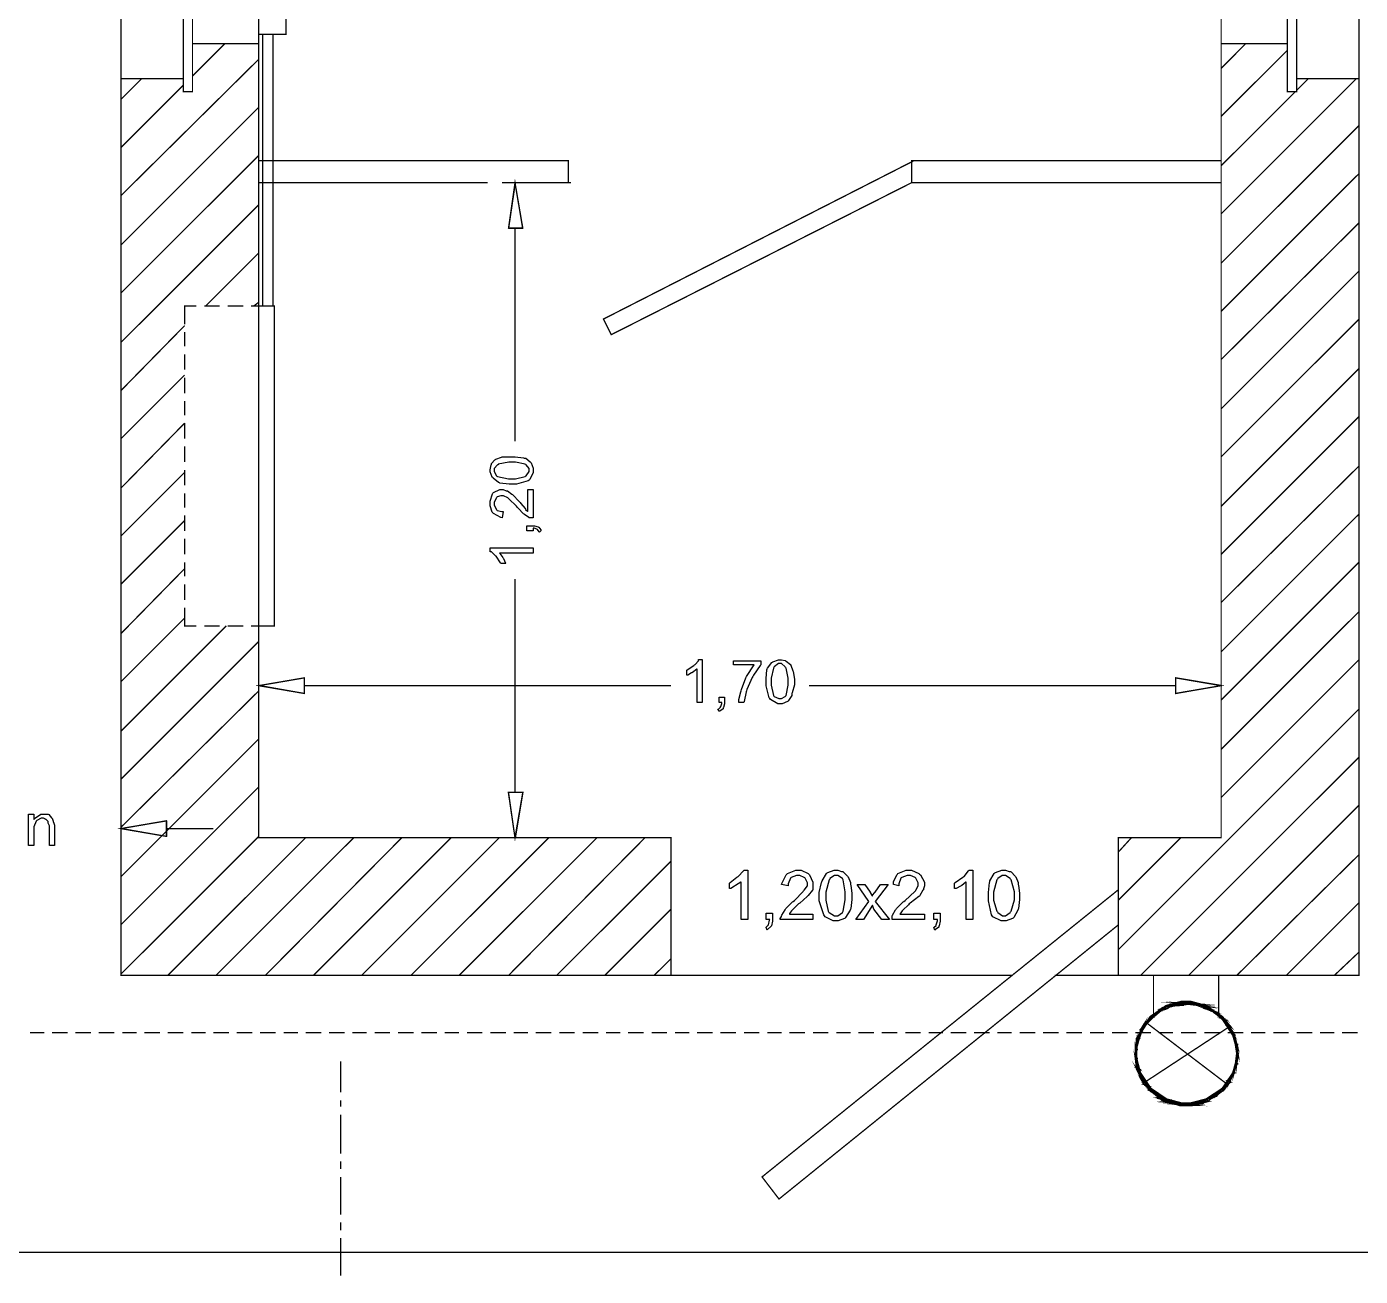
# Model space of a CAD drawing. Header units: metres. Extents: x -593 to 248, y 430 to 1024.
# Drawn here: x -469.95 to -426.46, y 758.11 to 798.86 of the extents above; entities that cross this region are included whole.
import ezdxf

# ---------------------------------------------------------------- set-up
doc = ezdxf.new("R2010")
doc.units = ezdxf.units.M
doc.header["$MEASUREMENT"] = 0
for name, color, linetype in [('C00-00-00-BLACK', 7, 'Continuous'), ('C00-7E-FF', 150, 'Continuous'), ('CFF-7E-00', 30, 'Continuous')]:
    doc.layers.add(name, color=color, linetype=linetype)

msp = doc.modelspace()

# ---------------------------------------------------------------- linework, layer by layer
at = {"layer": 'C00-00-00-BLACK', "const_width": 0.0423}
for points in [[(-478.073, 758.89), (-478.073, 842.777), (-415.303, 842.777), (-415.303, 758.89), (-478.073, 758.89)], [(-464.542, 796.743), (-464.841, 796.743), (-464.841, 828.918), (-464.542, 828.918), (-464.542, 796.743)], [(-428.834, 796.743), (-428.535, 796.743), (-428.535, 828.918), (-428.834, 828.918), (-428.834, 796.743)], [(-462.381, 798.609), (-461.489, 798.609), (-461.489, 799.921), (-462.381, 799.921), (-462.381, 798.609)], [(-430.445, 765.375), (-430.445, 765.541), (-430.579, 766.035), (-430.944, 766.574), (-431.483, 766.938), (-431.978, 767.072), (-432.142, 767.072), (-432.306, 767.072), (-432.795, 766.938), (-433.32, 766.574), (-433.668, 766.035), (-433.795, 765.541), (-433.795, 765.375), (-433.795, 765.218), (-433.668, 764.743), (-433.32, 764.216), (-432.795, 763.855), (-432.306, 763.722), (-432.142, 763.722), (-431.978, 763.722), (-431.483, 763.855), (-430.944, 764.216), (-430.579, 764.743), (-430.445, 765.218), (-430.445, 765.375)], [(-430.488, 765.375), (-430.488, 765.539), (-430.616, 766.029), (-430.965, 766.553), (-431.49, 766.902), (-431.979, 767.029), (-432.142, 767.029), (-432.299, 767.029), (-432.77, 766.902), (-433.282, 766.553), (-433.627, 766.029), (-433.752, 765.539), (-433.752, 765.375), (-433.752, 765.22), (-433.627, 764.75), (-433.282, 764.237), (-432.77, 763.891), (-432.299, 763.764), (-432.142, 763.764), (-431.979, 763.764), (-431.49, 763.891), (-430.965, 764.237), (-430.616, 764.75), (-430.488, 765.22), (-430.488, 765.375)], [(-433.033, 766.775), (-433.16, 766.606), (-433.245, 766.606), (-433.033, 766.775)], [(-432.949, 766.775), (-433.033, 766.775), (-433.16, 766.606), (-432.949, 766.775)], [(-432.99, 766.817), (-432.949, 766.775), (-433.033, 766.775), (-432.99, 766.817)], [(-432.82, 766.902), (-432.82, 766.817), (-432.99, 766.817), (-432.82, 766.902)], [(-432.82, 766.817), (-432.99, 766.817), (-432.949, 766.775), (-432.82, 766.817)], [(-431.931, 767.029), (-432.354, 767.029), (-431.719, 766.986), (-431.931, 767.029)], [(-432.693, 766.943), (-432.65, 766.902), (-432.82, 766.902), (-432.693, 766.943)], [(-432.058, 766.986), (-431.592, 766.943), (-431.761, 766.943), (-432.058, 766.986)], [(-432.65, 766.902), (-432.82, 766.902), (-432.82, 766.817), (-432.65, 766.902)], [(-432.438, 766.943), (-432.693, 766.943), (-432.65, 766.902), (-432.438, 766.943)], [(-432.607, 766.943), (-432.438, 766.943), (-432.693, 766.943), (-432.607, 766.943)], [(-432.523, 766.986), (-432.354, 766.943), (-432.607, 766.943), (-432.523, 766.986)], [(-432.058, 766.986), (-432.523, 766.986), (-432.354, 766.943), (-432.058, 766.986)], [(-432.354, 766.943), (-432.607, 766.943), (-432.438, 766.943), (-432.354, 766.943)], [(-432.354, 767.029), (-431.719, 766.986), (-432.481, 766.986), (-432.354, 767.029)], [(-431.719, 766.986), (-432.481, 766.986), (-432.523, 766.986), (-431.719, 766.986)], [(-431.719, 766.986), (-432.058, 766.986), (-431.592, 766.943), (-431.719, 766.986)], [(-432.481, 766.986), (-431.719, 766.986), (-431.676, 766.986), (-432.481, 766.986)], [(-432.058, 767.029), (-431.931, 767.029), (-432.354, 767.029), (-432.058, 767.029)], [(-431.592, 766.943), (-431.761, 766.943), (-431.419, 766.902), (-431.592, 766.943)], [(-431.761, 766.943), (-431.419, 766.902), (-431.592, 766.902), (-431.761, 766.943)], [(-431.462, 766.817), (-431.166, 766.733), (-431.25, 766.733), (-431.462, 766.817)], [(-431.592, 766.902), (-431.335, 766.817), (-431.462, 766.817), (-431.592, 766.902)], [(-431.419, 766.902), (-431.592, 766.902), (-431.335, 766.817), (-431.419, 766.902)], [(-431.335, 766.817), (-431.462, 766.817), (-431.166, 766.733), (-431.335, 766.817)], [(-431.207, 766.69), (-430.911, 766.52), (-430.996, 766.52), (-431.207, 766.69)], [(-431.25, 766.733), (-431.123, 766.69), (-431.207, 766.69), (-431.25, 766.733)], [(-433.499, 766.351), (-433.584, 766.14), (-433.626, 766.14), (-433.499, 766.351)], [(-433.415, 766.351), (-433.499, 766.351), (-433.584, 766.14), (-433.415, 766.351)], [(-433.456, 766.394), (-433.415, 766.351), (-433.499, 766.351), (-433.456, 766.394)], [(-433.288, 766.563), (-433.372, 766.394), (-433.456, 766.394), (-433.288, 766.563)], [(-433.372, 766.394), (-433.456, 766.394), (-433.415, 766.351), (-433.372, 766.394)], [(-433.203, 766.563), (-433.288, 766.563), (-433.372, 766.394), (-433.203, 766.563)], [(-433.245, 766.606), (-433.203, 766.563), (-433.288, 766.563), (-433.245, 766.606)], [(-433.16, 766.606), (-433.245, 766.606), (-433.203, 766.563), (-433.16, 766.606)], [(-431.166, 766.733), (-431.25, 766.733), (-431.123, 766.69), (-431.166, 766.733)], [(-431.123, 766.69), (-431.207, 766.69), (-430.911, 766.52), (-431.123, 766.69)], [(-430.911, 766.52), (-430.996, 766.52), (-430.869, 766.478), (-430.911, 766.52)], [(-430.954, 766.478), (-430.7, 766.267), (-430.784, 766.267), (-430.954, 766.478)], [(-430.996, 766.52), (-430.869, 766.478), (-430.954, 766.478), (-430.996, 766.52)], [(-430.784, 766.224), (-430.573, 765.971), (-430.615, 765.971), (-430.784, 766.224)], [(-430.869, 766.478), (-430.954, 766.478), (-430.7, 766.267), (-430.869, 766.478)], [(-433.752, 765.798), (-433.752, 765.502), (-433.795, 765.502), (-433.752, 765.798)], [(-433.626, 766.097), (-433.668, 765.844), (-433.752, 765.844), (-433.626, 766.097)], [(-433.584, 766.097), (-433.626, 766.097), (-433.668, 765.844), (-433.584, 766.097)], [(-433.584, 766.14), (-433.626, 766.14), (-433.584, 766.097), (-433.584, 766.14)], [(-433.626, 766.14), (-433.584, 766.097), (-433.626, 766.097), (-433.626, 766.14)], [(-430.7, 766.267), (-430.784, 766.267), (-430.7, 766.224), (-430.7, 766.267)], [(-430.7, 766.224), (-430.784, 766.224), (-430.573, 765.971), (-430.7, 766.224)], [(-430.784, 766.267), (-430.7, 766.224), (-430.784, 766.224), (-430.784, 766.267)], [(-430.615, 765.971), (-430.488, 765.672), (-430.53, 765.672), (-430.615, 765.971)], [(-430.573, 765.971), (-430.615, 765.971), (-430.488, 765.672), (-430.573, 765.971)], [(-430.573, 765.971), (-430.615, 765.971), (-430.573, 765.971)], [(-430.615, 765.971), (-430.573, 765.971), (-430.53, 765.971), (-430.615, 765.971)], [(-430.53, 765.672), (-430.445, 765.375), (-430.488, 765.375), (-430.53, 765.672)], [(-433.795, 765.206), (-433.711, 764.91), (-433.752, 764.91), (-433.795, 765.206)], [(-433.752, 765.502), (-433.795, 765.502), (-433.752, 765.206), (-433.752, 765.502)], [(-433.795, 765.502), (-433.752, 765.206), (-433.795, 765.206), (-433.795, 765.502)], [(-433.752, 765.502), (-433.795, 765.502), (-433.752, 765.502)], [(-433.795, 765.502), (-433.752, 765.502), (-433.711, 765.502), (-433.795, 765.502)], [(-433.668, 765.844), (-433.752, 765.844), (-433.711, 765.801), (-433.668, 765.844)], [(-433.752, 765.844), (-433.711, 765.801), (-433.752, 765.801), (-433.752, 765.844)], [(-433.711, 765.798), (-433.752, 765.798), (-433.752, 765.502), (-433.711, 765.798)], [(-430.488, 765.672), (-430.53, 765.672), (-430.445, 765.375), (-430.488, 765.672)], [(-430.488, 765.375), (-430.488, 765.036), (-430.53, 765.036), (-430.488, 765.375)], [(-430.488, 765.672), (-430.53, 765.672), (-430.488, 765.672)], [(-430.53, 765.672), (-430.488, 765.672), (-430.445, 765.672), (-430.53, 765.672)], [(-433.752, 764.867), (-433.584, 764.613), (-433.626, 764.613), (-433.752, 764.867)], [(-433.752, 765.206), (-433.795, 765.206), (-433.711, 764.91), (-433.752, 765.206)], [(-433.752, 765.206), (-433.795, 765.206), (-433.752, 765.206)], [(-433.795, 765.206), (-433.752, 765.206), (-433.711, 765.206), (-433.795, 765.206)], [(-430.53, 765.036), (-430.573, 764.74), (-430.615, 764.74), (-430.53, 765.036)], [(-430.488, 765.036), (-430.53, 765.036), (-430.573, 764.74), (-430.488, 765.036)], [(-430.488, 765.036), (-430.53, 765.036), (-430.488, 765.036)], [(-430.53, 765.036), (-430.488, 765.036), (-430.445, 765.036), (-430.53, 765.036)], [(-430.445, 765.375), (-430.488, 765.375), (-430.488, 765.036), (-430.445, 765.375)], [(-433.711, 764.91), (-433.752, 764.91), (-433.668, 764.867), (-433.711, 764.91)], [(-433.668, 764.867), (-433.752, 764.867), (-433.584, 764.613), (-433.668, 764.867)], [(-433.752, 764.91), (-433.668, 764.867), (-433.752, 764.867), (-433.752, 764.91)], [(-433.626, 764.571), (-433.415, 764.36), (-433.499, 764.36), (-433.626, 764.571)], [(-433.584, 764.571), (-433.626, 764.571), (-433.415, 764.36), (-433.584, 764.571)], [(-433.584, 764.613), (-433.626, 764.613), (-433.584, 764.571), (-433.584, 764.613)], [(-433.626, 764.613), (-433.584, 764.571), (-433.626, 764.571), (-433.626, 764.613)], [(-430.615, 764.74), (-430.7, 764.487), (-430.784, 764.487), (-430.615, 764.74)], [(-430.573, 764.74), (-430.615, 764.74), (-430.7, 764.487), (-430.573, 764.74)], [(-430.573, 764.74), (-430.615, 764.74), (-430.573, 764.74)], [(-430.615, 764.74), (-430.573, 764.74), (-430.53, 764.74), (-430.615, 764.74)], [(-433.415, 764.36), (-433.499, 764.36), (-433.372, 764.317), (-433.415, 764.36)], [(-433.456, 764.317), (-433.203, 764.148), (-433.288, 764.148), (-433.456, 764.317)], [(-433.499, 764.36), (-433.372, 764.317), (-433.456, 764.317), (-433.499, 764.36)], [(-433.372, 764.317), (-433.456, 764.317), (-433.203, 764.148), (-433.372, 764.317)], [(-433.245, 764.105), (-432.949, 763.935), (-433.033, 763.935), (-433.245, 764.105)], [(-433.203, 764.148), (-433.288, 764.148), (-433.16, 764.105), (-433.203, 764.148)], [(-433.288, 764.148), (-433.16, 764.105), (-433.245, 764.105), (-433.288, 764.148)], [(-430.996, 764.19), (-431.123, 764.021), (-431.207, 764.021), (-430.996, 764.19)], [(-430.911, 764.19), (-430.996, 764.19), (-431.123, 764.021), (-430.911, 764.19)], [(-430.954, 764.231), (-430.911, 764.19), (-430.996, 764.19), (-430.954, 764.231)], [(-430.869, 764.231), (-430.954, 764.231), (-430.911, 764.19), (-430.869, 764.231)], [(-430.784, 764.444), (-430.869, 764.231), (-430.954, 764.231), (-430.784, 764.444)], [(-430.7, 764.444), (-430.784, 764.444), (-430.869, 764.231), (-430.7, 764.444)], [(-430.7, 764.487), (-430.784, 764.487), (-430.7, 764.444), (-430.7, 764.487)], [(-430.784, 764.487), (-430.7, 764.444), (-430.784, 764.444), (-430.784, 764.487)], [(-433.16, 764.105), (-433.245, 764.105), (-432.949, 763.935), (-433.16, 764.105)], [(-432.949, 763.935), (-433.033, 763.935), (-432.82, 763.894), (-432.949, 763.935)], [(-432.65, 763.809), (-432.82, 763.809), (-432.438, 763.764), (-432.65, 763.809)], [(-432.99, 763.894), (-432.65, 763.809), (-432.82, 763.809), (-432.99, 763.894)], [(-432.82, 763.894), (-432.99, 763.894), (-432.65, 763.809), (-432.82, 763.894)], [(-432.354, 763.764), (-432.607, 763.764), (-432.058, 763.722), (-432.354, 763.764)], [(-433.033, 763.935), (-432.82, 763.894), (-432.99, 763.894), (-433.033, 763.935)], [(-432.481, 763.722), (-431.719, 763.722), (-431.931, 763.679), (-432.481, 763.722)], [(-432.82, 763.809), (-432.438, 763.764), (-432.693, 763.764), (-432.82, 763.809)], [(-432.438, 763.764), (-432.693, 763.764), (-432.354, 763.764), (-432.438, 763.764)], [(-432.693, 763.764), (-432.354, 763.764), (-432.607, 763.764), (-432.693, 763.764)], [(-432.607, 763.764), (-432.058, 763.722), (-432.523, 763.722), (-432.607, 763.764)], [(-432.481, 763.722), (-432.354, 763.679), (-431.931, 763.679), (-432.481, 763.722)], [(-431.719, 763.722), (-432.523, 763.722), (-431.719, 763.722)], [(-432.523, 763.722), (-431.719, 763.722), (-432.481, 763.722), (-432.523, 763.722)], [(-431.676, 763.764), (-431.972, 763.764), (-431.719, 763.722), (-431.676, 763.764)], [(-431.972, 763.764), (-431.719, 763.722), (-432.058, 763.722), (-431.972, 763.764)], [(-431.761, 763.764), (-431.676, 763.764), (-431.972, 763.764), (-431.761, 763.764)], [(-431.592, 763.809), (-431.592, 763.764), (-431.761, 763.764), (-431.592, 763.809)], [(-431.592, 763.764), (-431.761, 763.764), (-431.676, 763.764), (-431.592, 763.764)], [(-431.462, 763.894), (-431.419, 763.809), (-431.592, 763.809), (-431.462, 763.894)], [(-431.419, 763.809), (-431.592, 763.809), (-431.592, 763.764), (-431.419, 763.809)], [(-431.25, 763.978), (-431.335, 763.894), (-431.462, 763.894), (-431.25, 763.978)], [(-431.335, 763.894), (-431.462, 763.894), (-431.419, 763.809), (-431.335, 763.894)], [(-431.166, 763.978), (-431.25, 763.978), (-431.335, 763.894), (-431.166, 763.978)], [(-431.207, 764.021), (-431.166, 763.978), (-431.25, 763.978), (-431.207, 764.021)], [(-431.123, 764.021), (-431.207, 764.021), (-431.166, 763.978), (-431.123, 764.021)], [(-432.354, 763.679), (-431.931, 763.679), (-432.058, 763.679), (-432.354, 763.679)]]:
    msp.add_lwpolyline(points, close=True, dxfattribs=at)
for points in [[(-437.824, 767.92), (-461.915, 767.92), (-466.876, 767.92), (-466.876, 836.292)], [(-466.876, 836.292), (-426.501, 836.292), (-426.501, 767.92), (-436.426, 767.92)], [(-448.937, 767.92), (-448.937, 772.413), (-462.381, 772.413), (-462.381, 831.798), (-430.996, 831.798), (-430.996, 772.413), (-434.346, 772.413), (-434.346, 767.92)], [(-462.254, 789.749), (-462.254, 798.609)], [(-461.915, 789.749), (-461.915, 798.609)], [(-464.542, 797.252), (-463.483, 798.313)], [(-464.542, 798.313), (-462.381, 798.313)], [(-430.996, 797.505), (-430.192, 798.313)], [(-428.834, 798.313), (-430.996, 798.313)], [(-430.996, 795.937), (-428.834, 798.098)], [(-466.876, 793.352), (-462.381, 797.802)], [(-466.876, 796.49), (-466.198, 797.168)], [(-464.841, 797.168), (-466.876, 797.168)], [(-466.876, 794.92), (-464.841, 796.956)], [(-430.996, 792.76), (-426.585, 797.168)], [(-428.535, 796.786), (-428.155, 797.168)], [(-428.535, 797.168), (-426.501, 797.168)], [(-430.996, 794.328), (-428.578, 796.743)], [(-466.876, 791.741), (-462.381, 796.234)], [(-430.996, 791.149), (-426.501, 795.641)], [(-466.876, 790.174), (-462.381, 794.667)], [(-462.381, 794.497), (-454.025, 794.497)], [(-454.025, 794.497), (-452.287, 794.497), (-452.287, 793.775)], [(-441.091, 793.775), (-450.887, 788.817), (-451.142, 789.326), (-441.005, 794.497)], [(-430.996, 793.775), (-441.091, 793.775), (-441.091, 794.497), (-430.996, 794.497)], [(-462.381, 793.775), (-454.917, 793.775)], [(-454.364, 793.775), (-452.203, 793.775)], [(-430.996, 789.579), (-426.501, 794.072)], [(-466.876, 788.564), (-462.381, 793.056)], [(-430.996, 788.009), (-426.501, 792.463)], [(-464.118, 789.749), (-462.381, 791.486)], [(-430.996, 786.401), (-426.501, 790.894)], [(-462.55, 789.749), (-462.381, 789.875)], [(-464.415, 789.749), (-464.799, 789.749), (-464.799, 789.156)], [(-463.653, 789.749), (-464.161, 789.749)], [(-462.888, 789.749), (-463.399, 789.749)], [(-462.295, 789.749), (-462.634, 789.749)], [(-462.295, 779.321), (-461.872, 779.321), (-461.872, 789.749), (-462.295, 789.749)], [(-466.876, 786.994), (-464.799, 789.113)], [(-430.996, 784.833), (-426.501, 789.326)], [(-464.799, 788.901), (-464.799, 788.437)], [(-464.799, 788.182), (-464.799, 787.672)], [(-430.996, 783.221), (-426.501, 787.713)], [(-466.876, 785.426), (-464.799, 787.502)], [(-464.799, 787.417), (-464.799, 786.91)], [(-464.799, 786.655), (-464.799, 786.189)], [(-466.876, 783.813), (-464.799, 785.933)], [(-464.799, 785.933), (-464.799, 785.426)], [(-430.996, 781.653), (-426.501, 786.148)], [(-464.799, 785.171), (-464.799, 784.664)], [(-466.876, 782.248), (-464.799, 784.325)], [(-464.799, 784.409), (-464.799, 783.899)], [(-430.996, 780.086), (-426.501, 784.536)], [(-464.799, 783.644), (-464.799, 783.18)], [(-464.799, 782.924), (-464.799, 782.418)], [(-430.996, 778.475), (-426.501, 782.967)], [(-466.876, 780.678), (-464.799, 782.755)], [(-464.799, 782.162), (-464.799, 781.653)], [(-466.876, 779.068), (-464.799, 781.187)], [(-464.799, 781.398), (-464.799, 780.932)], [(-430.996, 776.905), (-426.501, 781.398)], [(-464.799, 780.678), (-464.799, 780.17)], [(-464.799, 779.914), (-464.799, 779.321), (-464.415, 779.321)], [(-466.876, 777.498), (-464.799, 779.575)], [(-430.996, 775.294), (-426.501, 779.787)], [(-466.876, 775.887), (-463.442, 779.321)], [(-464.161, 779.321), (-463.653, 779.321)], [(-463.399, 779.321), (-462.888, 779.321)], [(-462.634, 779.321), (-462.295, 779.321)], [(-466.876, 774.32), (-462.381, 778.814)], [(-430.996, 773.725), (-426.501, 778.22)], [(-466.876, 772.752), (-462.381, 777.202)], [(-434.346, 768.766), (-426.501, 776.609)], [(-466.876, 771.141), (-462.381, 775.633)], [(-433.626, 767.92), (-426.501, 775.041)], [(-466.876, 769.572), (-462.381, 774.067)], [(-432.058, 767.92), (-426.501, 773.471)], [(-466.876, 767.963), (-462.381, 772.455)], [(-465.349, 767.92), (-460.854, 772.413)], [(-463.781, 767.92), (-459.284, 772.413)], [(-462.169, 767.92), (-457.716, 772.413)], [(-460.601, 767.92), (-456.105, 772.413)], [(-459.031, 767.92), (-454.536, 772.413)], [(-457.42, 767.92), (-452.922, 772.413)], [(-455.848, 767.92), (-451.353, 772.413)], [(-454.237, 767.92), (-449.785, 772.413)], [(-434.346, 771.947), (-433.922, 772.413)], [(-434.346, 770.379), (-432.311, 772.413)], [(-452.669, 767.92), (-448.937, 771.648)], [(-430.488, 767.92), (-426.501, 771.86)], [(-434.346, 770.717), (-445.969, 761.349), (-445.416, 760.628), (-434.346, 769.572)], [(-428.877, 767.92), (-426.501, 770.294)], [(-451.099, 767.92), (-448.937, 770.083)], [(-427.307, 767.92), (-426.501, 768.682)], [(-449.488, 767.92), (-448.937, 768.47)], [(-433.203, 766.647), (-433.203, 767.92)], [(-431.08, 766.647), (-431.08, 767.92)], [(-433.456, 766.394), (-430.784, 764.36)], [(-469.844, 766.055), (-469.379, 766.055)], [(-469.125, 766.055), (-468.614, 766.055)], [(-468.36, 766.055), (-467.852, 766.055)], [(-467.598, 766.055), (-467.088, 766.055)], [(-466.833, 766.055), (-466.367, 766.055)], [(-466.114, 766.055), (-465.603, 766.055)], [(-465.349, 766.055), (-464.841, 766.055)], [(-464.584, 766.055), (-464.118, 766.055)], [(-463.865, 766.055), (-463.356, 766.055)], [(-463.1, 766.055), (-462.592, 766.055)], [(-462.338, 766.055), (-461.83, 766.055)], [(-461.573, 766.055), (-461.107, 766.055)], [(-460.854, 766.055), (-460.345, 766.055)], [(-460.089, 766.055), (-459.581, 766.055)], [(-459.327, 766.055), (-458.861, 766.055)], [(-458.605, 766.055), (-458.097, 766.055)], [(-457.843, 766.055), (-457.332, 766.055)], [(-457.078, 766.055), (-456.571, 766.055)], [(-456.316, 766.055), (-455.848, 766.055)], [(-455.594, 766.055), (-455.086, 766.055)], [(-454.832, 766.055), (-454.322, 766.055)], [(-454.067, 766.055), (-453.602, 766.055)], [(-453.348, 766.055), (-452.837, 766.055)], [(-452.583, 766.055), (-452.075, 766.055)], [(-451.821, 766.055), (-451.312, 766.055)], [(-451.056, 766.055), (-450.591, 766.055)], [(-450.337, 766.055), (-449.826, 766.055)], [(-449.572, 766.055), (-449.064, 766.055)], [(-448.81, 766.055), (-448.342, 766.055)], [(-448.088, 766.055), (-447.58, 766.055)], [(-447.326, 766.055), (-446.815, 766.055)], [(-446.561, 766.055), (-446.054, 766.055)], [(-445.797, 766.055), (-445.331, 766.055)], [(-445.077, 766.055), (-444.569, 766.055)], [(-444.312, 766.055), (-443.805, 766.055)], [(-443.55, 766.055), (-443.084, 766.055)], [(-442.828, 766.055), (-442.32, 766.055)], [(-442.066, 766.055), (-441.556, 766.055)], [(-441.301, 766.055), (-440.794, 766.055)], [(-440.539, 766.055), (-440.071, 766.055)], [(-439.817, 766.055), (-439.309, 766.055)], [(-439.055, 766.055), (-438.545, 766.055)], [(-438.291, 766.055), (-437.824, 766.055)], [(-437.571, 766.055), (-437.06, 766.055)], [(-436.806, 766.055), (-436.298, 766.055)], [(-436.044, 766.055), (-435.534, 766.055)], [(-435.279, 766.055), (-434.814, 766.055)], [(-434.56, 766.055), (-434.049, 766.055)], [(-433.795, 766.055), (-433.288, 766.055)], [(-433.542, 764.401), (-430.7, 766.267)], [(-433.033, 766.055), (-432.565, 766.055)], [(-432.311, 766.055), (-431.803, 766.055)], [(-431.549, 766.055), (-431.039, 766.055)], [(-430.784, 766.055), (-430.277, 766.055)], [(-430.019, 766.055), (-429.554, 766.055)], [(-429.3, 766.055), (-428.792, 766.055)], [(-428.535, 766.055), (-428.028, 766.055)], [(-427.773, 766.055), (-427.307, 766.055)], [(-427.051, 766.055), (-426.543, 766.055)], [(-459.709, 764.105), (-459.709, 765.122)], [(-459.709, 763.636), (-459.709, 763.851)], [(-459.709, 762.112), (-459.709, 763.383)], [(-459.709, 761.602), (-459.709, 761.858)], [(-459.709, 760.121), (-459.709, 761.349)], [(-459.709, 759.609), (-459.709, 759.866)], [(-459.709, 758.128), (-459.709, 759.356)]]:
    msp.add_lwpolyline(points, dxfattribs=at)
at = {"layer": 'C00-00-00-BLACK'}
for points in [[(-433.033, 766.775), (-433.16, 766.606), (-433.245, 766.606), (-433.033, 766.775)], [(-432.949, 766.775), (-433.033, 766.775), (-433.16, 766.606), (-432.949, 766.775)], [(-432.99, 766.817), (-432.949, 766.775), (-433.033, 766.775), (-432.99, 766.817)], [(-432.82, 766.902), (-432.82, 766.817), (-432.99, 766.817), (-432.82, 766.902)], [(-432.82, 766.817), (-432.99, 766.817), (-432.949, 766.775), (-432.82, 766.817)], [(-432.693, 766.943), (-432.65, 766.902), (-432.82, 766.902), (-432.693, 766.943)], [(-432.65, 766.902), (-432.82, 766.902), (-432.82, 766.817), (-432.65, 766.902)], [(-432.607, 766.943), (-432.438, 766.943), (-432.693, 766.943), (-432.607, 766.943)], [(-432.438, 766.943), (-432.693, 766.943), (-432.65, 766.902), (-432.438, 766.943)], [(-432.523, 766.986), (-432.354, 766.943), (-432.607, 766.943), (-432.523, 766.986)], [(-432.354, 766.943), (-432.607, 766.943), (-432.438, 766.943), (-432.354, 766.943)], [(-431.719, 766.986), (-432.481, 766.986), (-432.523, 766.986), (-431.719, 766.986)], [(-432.058, 766.986), (-432.523, 766.986), (-432.354, 766.943), (-432.058, 766.986)], [(-432.354, 767.029), (-431.719, 766.986), (-432.481, 766.986), (-432.354, 767.029)], [(-432.481, 766.986), (-431.719, 766.986), (-431.676, 766.986), (-432.481, 766.986)], [(-432.058, 767.029), (-431.931, 767.029), (-432.354, 767.029), (-432.058, 767.029)], [(-431.931, 767.029), (-432.354, 767.029), (-431.719, 766.986), (-431.931, 767.029)], [(-431.719, 766.986), (-432.058, 766.986), (-431.592, 766.943), (-431.719, 766.986)], [(-432.058, 766.986), (-431.592, 766.943), (-431.761, 766.943), (-432.058, 766.986)], [(-431.592, 766.943), (-431.761, 766.943), (-431.419, 766.902), (-431.592, 766.943)], [(-431.761, 766.943), (-431.419, 766.902), (-431.592, 766.902), (-431.761, 766.943)], [(-431.419, 766.902), (-431.592, 766.902), (-431.335, 766.817), (-431.419, 766.902)], [(-431.592, 766.902), (-431.335, 766.817), (-431.462, 766.817), (-431.592, 766.902)], [(-431.335, 766.817), (-431.462, 766.817), (-431.166, 766.733), (-431.335, 766.817)], [(-431.462, 766.817), (-431.166, 766.733), (-431.25, 766.733), (-431.462, 766.817)], [(-433.499, 766.351), (-433.584, 766.14), (-433.626, 766.14), (-433.499, 766.351)], [(-433.415, 766.351), (-433.499, 766.351), (-433.584, 766.14), (-433.415, 766.351)], [(-433.456, 766.394), (-433.415, 766.351), (-433.499, 766.351), (-433.456, 766.394)], [(-433.288, 766.563), (-433.372, 766.394), (-433.456, 766.394), (-433.288, 766.563)], [(-433.372, 766.394), (-433.456, 766.394), (-433.415, 766.351), (-433.372, 766.394)], [(-433.203, 766.563), (-433.288, 766.563), (-433.372, 766.394), (-433.203, 766.563)], [(-433.245, 766.606), (-433.203, 766.563), (-433.288, 766.563), (-433.245, 766.606)], [(-433.16, 766.606), (-433.245, 766.606), (-433.203, 766.563), (-433.16, 766.606)], [(-431.166, 766.733), (-431.25, 766.733), (-431.123, 766.69), (-431.166, 766.733)], [(-431.25, 766.733), (-431.123, 766.69), (-431.207, 766.69), (-431.25, 766.733)], [(-431.123, 766.69), (-431.207, 766.69), (-430.911, 766.52), (-431.123, 766.69)], [(-431.207, 766.69), (-430.911, 766.52), (-430.996, 766.52), (-431.207, 766.69)], [(-430.911, 766.52), (-430.996, 766.52), (-430.869, 766.478), (-430.911, 766.52)], [(-430.996, 766.52), (-430.869, 766.478), (-430.954, 766.478), (-430.996, 766.52)], [(-430.869, 766.478), (-430.954, 766.478), (-430.7, 766.267), (-430.869, 766.478)], [(-430.954, 766.478), (-430.7, 766.267), (-430.784, 766.267), (-430.954, 766.478)], [(-433.626, 766.097), (-433.668, 765.844), (-433.752, 765.844), (-433.626, 766.097)], [(-433.584, 766.097), (-433.626, 766.097), (-433.668, 765.844), (-433.584, 766.097)], [(-433.584, 766.14), (-433.626, 766.14), (-433.584, 766.097), (-433.584, 766.14)], [(-433.626, 766.14), (-433.584, 766.097), (-433.626, 766.097), (-433.626, 766.14)], [(-430.7, 766.267), (-430.784, 766.267), (-430.7, 766.224), (-430.7, 766.267)], [(-430.784, 766.267), (-430.7, 766.224), (-430.784, 766.224), (-430.784, 766.267)], [(-430.7, 766.224), (-430.784, 766.224), (-430.573, 765.971), (-430.7, 766.224)], [(-430.784, 766.224), (-430.573, 765.971), (-430.615, 765.971), (-430.784, 766.224)], [(-430.573, 765.971), (-430.615, 765.971), (-430.573, 765.971)], [(-430.615, 765.971), (-430.573, 765.971), (-430.53, 765.971), (-430.615, 765.971)], [(-430.573, 765.971), (-430.615, 765.971), (-430.488, 765.672), (-430.573, 765.971)], [(-430.615, 765.971), (-430.488, 765.672), (-430.53, 765.672), (-430.615, 765.971)], [(-433.752, 765.798), (-433.752, 765.502), (-433.795, 765.502), (-433.752, 765.798)], [(-433.752, 765.502), (-433.795, 765.502), (-433.752, 765.502)], [(-433.795, 765.502), (-433.752, 765.502), (-433.711, 765.502), (-433.795, 765.502)], [(-433.752, 765.502), (-433.795, 765.502), (-433.752, 765.206), (-433.752, 765.502)], [(-433.795, 765.502), (-433.752, 765.206), (-433.795, 765.206), (-433.795, 765.502)], [(-433.668, 765.844), (-433.752, 765.844), (-433.711, 765.801), (-433.668, 765.844)], [(-433.752, 765.844), (-433.711, 765.801), (-433.752, 765.801), (-433.752, 765.844)], [(-433.711, 765.798), (-433.752, 765.798), (-433.752, 765.502), (-433.711, 765.798)], [(-430.488, 765.672), (-430.53, 765.672), (-430.488, 765.672)], [(-430.53, 765.672), (-430.488, 765.672), (-430.445, 765.672), (-430.53, 765.672)], [(-430.488, 765.672), (-430.53, 765.672), (-430.445, 765.375), (-430.488, 765.672)], [(-430.53, 765.672), (-430.445, 765.375), (-430.488, 765.375), (-430.53, 765.672)], [(-433.752, 765.206), (-433.795, 765.206), (-433.752, 765.206)], [(-433.795, 765.206), (-433.752, 765.206), (-433.711, 765.206), (-433.795, 765.206)], [(-433.752, 765.206), (-433.795, 765.206), (-433.711, 764.91), (-433.752, 765.206)], [(-433.795, 765.206), (-433.711, 764.91), (-433.752, 764.91), (-433.795, 765.206)], [(-430.53, 765.036), (-430.573, 764.74), (-430.615, 764.74), (-430.53, 765.036)], [(-430.488, 765.036), (-430.53, 765.036), (-430.573, 764.74), (-430.488, 765.036)], [(-430.488, 765.375), (-430.488, 765.036), (-430.53, 765.036), (-430.488, 765.375)], [(-430.488, 765.036), (-430.53, 765.036), (-430.488, 765.036)], [(-430.53, 765.036), (-430.488, 765.036), (-430.445, 765.036), (-430.53, 765.036)], [(-430.445, 765.375), (-430.488, 765.375), (-430.488, 765.036), (-430.445, 765.375)], [(-433.711, 764.91), (-433.752, 764.91), (-433.668, 764.867), (-433.711, 764.91)], [(-433.752, 764.91), (-433.668, 764.867), (-433.752, 764.867), (-433.752, 764.91)], [(-433.668, 764.867), (-433.752, 764.867), (-433.584, 764.613), (-433.668, 764.867)], [(-433.752, 764.867), (-433.584, 764.613), (-433.626, 764.613), (-433.752, 764.867)], [(-433.584, 764.613), (-433.626, 764.613), (-433.584, 764.571), (-433.584, 764.613)], [(-433.626, 764.613), (-433.584, 764.571), (-433.626, 764.571), (-433.626, 764.613)], [(-430.615, 764.74), (-430.7, 764.487), (-430.784, 764.487), (-430.615, 764.74)], [(-430.573, 764.74), (-430.615, 764.74), (-430.7, 764.487), (-430.573, 764.74)], [(-430.573, 764.74), (-430.615, 764.74), (-430.573, 764.74)], [(-430.615, 764.74), (-430.573, 764.74), (-430.53, 764.74), (-430.615, 764.74)], [(-433.584, 764.571), (-433.626, 764.571), (-433.415, 764.36), (-433.584, 764.571)], [(-433.626, 764.571), (-433.415, 764.36), (-433.499, 764.36), (-433.626, 764.571)], [(-433.415, 764.36), (-433.499, 764.36), (-433.372, 764.317), (-433.415, 764.36)], [(-433.499, 764.36), (-433.372, 764.317), (-433.456, 764.317), (-433.499, 764.36)], [(-433.372, 764.317), (-433.456, 764.317), (-433.203, 764.148), (-433.372, 764.317)], [(-433.456, 764.317), (-433.203, 764.148), (-433.288, 764.148), (-433.456, 764.317)], [(-430.996, 764.19), (-431.123, 764.021), (-431.207, 764.021), (-430.996, 764.19)], [(-430.911, 764.19), (-430.996, 764.19), (-431.123, 764.021), (-430.911, 764.19)], [(-430.954, 764.231), (-430.911, 764.19), (-430.996, 764.19), (-430.954, 764.231)], [(-430.784, 764.444), (-430.869, 764.231), (-430.954, 764.231), (-430.784, 764.444)], [(-430.869, 764.231), (-430.954, 764.231), (-430.911, 764.19), (-430.869, 764.231)], [(-430.7, 764.444), (-430.784, 764.444), (-430.869, 764.231), (-430.7, 764.444)], [(-430.7, 764.487), (-430.784, 764.487), (-430.7, 764.444), (-430.7, 764.487)], [(-430.784, 764.487), (-430.7, 764.444), (-430.784, 764.444), (-430.784, 764.487)], [(-433.203, 764.148), (-433.288, 764.148), (-433.16, 764.105), (-433.203, 764.148)], [(-433.288, 764.148), (-433.16, 764.105), (-433.245, 764.105), (-433.288, 764.148)], [(-433.16, 764.105), (-433.245, 764.105), (-432.949, 763.935), (-433.16, 764.105)], [(-433.245, 764.105), (-432.949, 763.935), (-433.033, 763.935), (-433.245, 764.105)], [(-432.949, 763.935), (-433.033, 763.935), (-432.82, 763.894), (-432.949, 763.935)], [(-433.033, 763.935), (-432.82, 763.894), (-432.99, 763.894), (-433.033, 763.935)], [(-432.82, 763.894), (-432.99, 763.894), (-432.65, 763.809), (-432.82, 763.894)], [(-432.99, 763.894), (-432.65, 763.809), (-432.82, 763.809), (-432.99, 763.894)], [(-432.65, 763.809), (-432.82, 763.809), (-432.438, 763.764), (-432.65, 763.809)], [(-432.82, 763.809), (-432.438, 763.764), (-432.693, 763.764), (-432.82, 763.809)], [(-432.438, 763.764), (-432.693, 763.764), (-432.354, 763.764), (-432.438, 763.764)], [(-432.693, 763.764), (-432.354, 763.764), (-432.607, 763.764), (-432.693, 763.764)], [(-432.354, 763.764), (-432.607, 763.764), (-432.058, 763.722), (-432.354, 763.764)], [(-432.607, 763.764), (-432.058, 763.722), (-432.523, 763.722), (-432.607, 763.764)], [(-431.972, 763.764), (-431.719, 763.722), (-432.058, 763.722), (-431.972, 763.764)], [(-431.761, 763.764), (-431.676, 763.764), (-431.972, 763.764), (-431.761, 763.764)], [(-431.676, 763.764), (-431.972, 763.764), (-431.719, 763.722), (-431.676, 763.764)], [(-431.592, 763.809), (-431.592, 763.764), (-431.761, 763.764), (-431.592, 763.809)], [(-431.592, 763.764), (-431.761, 763.764), (-431.676, 763.764), (-431.592, 763.764)], [(-431.462, 763.894), (-431.419, 763.809), (-431.592, 763.809), (-431.462, 763.894)], [(-431.419, 763.809), (-431.592, 763.809), (-431.592, 763.764), (-431.419, 763.809)], [(-431.25, 763.978), (-431.335, 763.894), (-431.462, 763.894), (-431.25, 763.978)], [(-431.335, 763.894), (-431.462, 763.894), (-431.419, 763.809), (-431.335, 763.894)], [(-431.166, 763.978), (-431.25, 763.978), (-431.335, 763.894), (-431.166, 763.978)], [(-431.207, 764.021), (-431.166, 763.978), (-431.25, 763.978), (-431.207, 764.021)], [(-431.123, 764.021), (-431.207, 764.021), (-431.166, 763.978), (-431.123, 764.021)], [(-431.719, 763.722), (-432.523, 763.722), (-431.719, 763.722)], [(-432.523, 763.722), (-431.719, 763.722), (-432.481, 763.722), (-432.523, 763.722)], [(-432.481, 763.722), (-432.354, 763.679), (-431.931, 763.679), (-432.481, 763.722)], [(-432.481, 763.722), (-431.719, 763.722), (-431.931, 763.679), (-432.481, 763.722)], [(-432.354, 763.679), (-431.931, 763.679), (-432.058, 763.679), (-432.354, 763.679)]]:
    msp.add_lwpolyline(points, close=True, dxfattribs=at)
at = {"layer": 'C00-7E-FF', "const_width": 0.0423}
for points in [[(-454.449, 793.775), (-453.518, 793.775)], [(-454.025, 792.294), (-454.025, 785.34)], [(-454.025, 773.894), (-454.025, 780.848)], [(-462.381, 778.855), (-462.381, 776.863)], [(-430.996, 778.855), (-430.996, 776.863)], [(-460.897, 777.371), (-448.937, 777.371)], [(-432.481, 777.371), (-444.439, 777.371)], [(-466.876, 768.429), (-466.876, 773.218)], [(-465.392, 772.709), (-463.865, 772.709)], [(-454.449, 772.413), (-453.518, 772.413)]]:
    msp.add_lwpolyline(points, dxfattribs=at)
for points in [[(-454.237, 792.294), (-453.771, 792.294), (-454.025, 793.775), (-454.237, 792.294)], [(-460.897, 777.625), (-460.897, 777.117), (-462.381, 777.371), (-460.897, 777.625)], [(-432.481, 777.625), (-432.481, 777.117), (-430.996, 777.371), (-432.481, 777.625)], [(-454.237, 773.894), (-453.771, 773.894), (-454.025, 772.413), (-454.237, 773.894)], [(-465.392, 772.963), (-465.392, 772.455), (-466.876, 772.709), (-465.392, 772.963)]]:
    msp.add_lwpolyline(points, close=True, dxfattribs=at)
at = {"layer": 'C00-7E-FF'}
for points in [[(-454.237, 792.294), (-453.771, 792.294), (-454.025, 793.775), (-454.237, 792.294)], [(-460.897, 777.625), (-460.897, 777.117), (-462.381, 777.371), (-460.897, 777.625)], [(-432.481, 777.625), (-432.481, 777.117), (-430.996, 777.371), (-432.481, 777.625)], [(-454.237, 773.894), (-453.771, 773.894), (-454.025, 772.413), (-454.237, 773.894)], [(-465.392, 772.963), (-465.392, 772.455), (-466.876, 772.709), (-465.392, 772.963)]]:
    msp.add_lwpolyline(points, close=True, dxfattribs=at)
at = {"layer": 'CFF-7E-00'}
for points in [[(-454.11, 783.94), (-454.218, 783.94), (-454.515, 783.973), (-454.536, 783.983), (-454.558, 783.994), (-454.738, 784.135), (-454.748, 784.155), (-454.77, 784.166), (-454.832, 784.348), (-454.832, 784.409), (-454.832, 784.409), (-454.8, 784.568), (-454.789, 784.578), (-454.789, 784.621), (-454.684, 784.738), (-454.663, 784.748), (-454.653, 784.759), (-454.471, 784.823), (-454.449, 784.833), (-454.365, 784.833), (-454.175, 784.833), (-454.11, 784.833), (-454.015, 784.833), (-453.751, 784.802), (-453.728, 784.79), (-453.676, 784.79), (-453.529, 784.675), (-453.518, 784.664), (-453.497, 784.643), (-453.432, 784.468), (-453.432, 784.409), (-453.432, 784.325), (-453.54, 784.09), (-453.56, 784.068), (-453.592, 784.048), (-453.981, 783.94), (-454.11, 783.94)], [(-454.11, 784.112), (-454.005, 784.112), (-453.698, 784.188), (-453.687, 784.198), (-453.666, 784.209), (-453.56, 784.359), (-453.56, 784.409), (-453.56, 784.451), (-453.666, 784.568), (-453.687, 784.578), (-453.698, 784.6), (-454.008, 784.664), (-454.11, 784.664), (-454.227, 784.664), (-454.569, 784.6), (-454.579, 784.578), (-454.6, 784.568), (-454.705, 784.449), (-454.705, 784.409), (-454.705, 784.356), (-454.631, 784.209), (-454.62, 784.198), (-454.599, 784.188), (-454.233, 784.112), (-454.11, 784.112)], [(-453.602, 783.772), (-453.432, 783.772), (-453.432, 782.841), (-453.465, 782.841), (-453.537, 782.841), (-453.56, 782.841), (-453.571, 782.851), (-453.719, 782.958), (-453.728, 782.967), (-453.751, 782.978), (-453.92, 783.159), (-453.941, 783.18), (-453.973, 783.222), (-454.227, 783.466), (-454.237, 783.476), (-454.259, 783.498), (-454.402, 783.56), (-454.449, 783.56), (-454.492, 783.56), (-454.61, 783.528), (-454.62, 783.517), (-454.631, 783.496), (-454.705, 783.355), (-454.705, 783.306), (-454.705, 783.254), (-454.631, 783.116), (-454.62, 783.094), (-454.61, 783.084), (-454.458, 783.051), (-454.406, 783.051), (-454.449, 782.841), (-454.482, 782.851), (-454.727, 782.989), (-454.748, 783.01), (-454.77, 783.032), (-454.832, 783.239), (-454.832, 783.306), (-454.832, 783.392), (-454.759, 783.623), (-454.748, 783.644), (-454.727, 783.666), (-454.519, 783.772), (-454.449, 783.772), (-454.408, 783.772), (-454.313, 783.729), (-454.28, 783.729), (-454.27, 783.72), (-454.132, 783.613), (-454.11, 783.603), (-454.101, 783.593), (-453.888, 783.381), (-453.857, 783.347), (-453.836, 783.316), (-453.698, 783.148), (-453.687, 783.137), (-453.687, 783.116), (-453.613, 783.062), (-453.602, 783.051), (-453.602, 783.772)], [(-453.432, 782.418), (-453.644, 782.418), (-453.644, 782.585), (-453.432, 782.585), (-453.391, 782.585), (-453.275, 782.555), (-453.264, 782.544), (-453.243, 782.544), (-453.179, 782.449), (-453.179, 782.418), (-453.221, 782.375), (-453.232, 782.386), (-453.287, 782.459), (-453.305, 782.459), (-453.316, 782.47), (-453.403, 782.502), (-453.432, 782.502), (-453.432, 782.418)], [(-453.432, 781.863), (-453.432, 781.694), (-454.536, 781.694), (-454.525, 781.684), (-454.417, 781.548), (-454.406, 781.526), (-454.397, 781.516), (-454.333, 781.367), (-454.322, 781.356), (-454.49, 781.356), (-454.503, 781.378), (-454.642, 781.589), (-454.663, 781.61), (-454.674, 781.621), (-454.793, 781.737), (-454.832, 781.737), (-454.832, 781.863), (-453.432, 781.863)], [(-447.919, 776.821), (-448.088, 776.821), (-448.088, 777.921), (-448.099, 777.911), (-448.237, 777.805), (-448.258, 777.794), (-448.269, 777.785), (-448.389, 777.71), (-448.427, 777.71), (-448.427, 777.879), (-448.406, 777.891), (-448.194, 778.03), (-448.172, 778.052), (-448.152, 778.063), (-448.046, 778.181), (-448.046, 778.22), (-447.919, 778.22), (-447.919, 776.821)], [(-446.9, 778.052), (-446.9, 778.179), (-446.011, 778.179), (-446.011, 778.052), (-446.034, 778.03), (-446.244, 777.71), (-446.265, 777.667), (-446.287, 777.636), (-446.468, 777.244), (-446.477, 777.202), (-446.488, 777.17), (-446.552, 776.853), (-446.561, 776.821), (-446.731, 776.821), (-446.731, 776.916), (-446.658, 777.17), (-446.647, 777.202), (-446.637, 777.244), (-446.499, 777.626), (-446.477, 777.667), (-446.457, 777.699), (-446.244, 778.02), (-446.222, 778.052), (-446.9, 778.052)], [(-445.839, 777.498), (-445.839, 777.604), (-445.808, 777.889), (-445.797, 777.921), (-445.787, 777.943), (-445.649, 778.124), (-445.627, 778.133), (-445.617, 778.144), (-445.435, 778.218), (-445.374, 778.218), (-445.332, 778.218), (-445.215, 778.187), (-445.204, 778.176), (-445.183, 778.166), (-445.045, 778.06), (-445.035, 778.049), (-445.025, 778.04), (-444.962, 777.859), (-444.95, 777.837), (-444.95, 777.837), (-444.908, 777.583), (-444.908, 777.498), (-444.908, 777.403), (-444.983, 777.14), (-444.993, 777.117), (-444.993, 777.054), (-445.11, 776.885), (-445.12, 776.863), (-445.142, 776.853), (-445.316, 776.778), (-445.374, 776.778), (-445.459, 776.778), (-445.692, 776.916), (-445.713, 776.948), (-445.734, 776.97), (-445.839, 777.367), (-445.839, 777.498)], [(-445.67, 777.498), (-445.67, 777.382), (-445.597, 777.054), (-445.586, 777.032), (-445.576, 777.012), (-445.424, 776.948), (-445.374, 776.948), (-445.332, 776.948), (-445.215, 777.012), (-445.204, 777.032), (-445.183, 777.054), (-445.12, 777.388), (-445.12, 777.498), (-445.12, 777.615), (-445.183, 777.943), (-445.204, 777.964), (-445.215, 777.986), (-445.335, 778.09), (-445.374, 778.09), (-445.427, 778.09), (-445.576, 777.986), (-445.586, 777.964), (-445.597, 777.943), (-445.67, 777.61), (-445.67, 777.498)], [(-447.369, 776.821), (-447.369, 776.991), (-447.197, 776.991), (-447.197, 776.821), (-447.197, 776.78), (-447.23, 776.663), (-447.239, 776.652), (-447.239, 776.62), (-447.347, 776.536), (-447.369, 776.525), (-447.41, 776.609), (-447.39, 776.609), (-447.323, 776.674), (-447.323, 776.694), (-447.314, 776.694), (-447.281, 776.79), (-447.281, 776.821), (-447.369, 776.821)], [(-469.887, 772.159), (-469.887, 773.175), (-469.717, 773.175), (-469.717, 773.005), (-469.697, 773.037), (-469.49, 773.175), (-469.421, 773.175), (-469.38, 773.175), (-469.285, 773.175), (-469.252, 773.175), (-469.231, 773.165), (-469.136, 773.059), (-469.125, 773.048), (-469.115, 773.048), (-469.082, 772.953), (-469.082, 772.921), (-469.072, 772.921), (-469.04, 772.826), (-469.04, 772.794), (-469.04, 772.159), (-469.209, 772.159), (-469.209, 772.752), (-469.209, 772.794), (-469.252, 772.89), (-469.252, 772.921), (-469.252, 772.943), (-469.317, 773.005), (-469.337, 773.005), (-469.337, 773.016), (-469.401, 773.048), (-469.421, 773.048), (-469.475, 773.048), (-469.624, 772.974), (-469.633, 772.963), (-469.644, 772.953), (-469.717, 772.771), (-469.717, 772.709), (-469.717, 772.159), (-469.887, 772.159)], [(-446.434, 769.741), (-446.647, 769.741), (-446.647, 770.971), (-446.658, 770.962), (-446.837, 770.854), (-446.858, 770.843), (-446.869, 770.834), (-446.989, 770.759), (-447.027, 770.759), (-447.027, 770.929), (-447.007, 770.951), (-446.796, 771.12), (-446.773, 771.141), (-446.753, 771.152), (-446.572, 771.331), (-446.561, 771.352), (-446.434, 771.352), (-446.434, 769.741)], [(-444.312, 769.913), (-444.312, 769.741), (-445.374, 769.741), (-445.374, 769.773), (-445.331, 769.844), (-445.331, 769.868), (-445.321, 769.89), (-445.215, 770.062), (-445.204, 770.083), (-445.194, 770.105), (-444.972, 770.316), (-444.95, 770.336), (-444.909, 770.368), (-444.623, 770.655), (-444.612, 770.675), (-444.591, 770.697), (-444.485, 770.839), (-444.485, 770.886), (-444.485, 770.94), (-444.559, 771.088), (-444.569, 771.098), (-444.591, 771.109), (-444.734, 771.182), (-444.781, 771.182), (-444.844, 771.182), (-445.014, 771.109), (-445.035, 771.098), (-445.045, 771.088), (-445.12, 770.905), (-445.12, 770.843), (-445.331, 770.886), (-445.321, 770.918), (-445.183, 771.205), (-445.161, 771.225), (-445.141, 771.247), (-444.872, 771.352), (-444.781, 771.352), (-444.696, 771.352), (-444.461, 771.247), (-444.439, 771.225), (-444.419, 771.205), (-444.312, 770.966), (-444.312, 770.886), (-444.312, 770.845), (-444.312, 770.75), (-444.312, 770.717), (-444.323, 770.696), (-444.464, 770.528), (-444.485, 770.506), (-444.496, 770.496), (-444.74, 770.273), (-444.781, 770.251), (-444.813, 770.219), (-444.983, 770.051), (-444.993, 770.04), (-445.004, 770.03), (-445.077, 769.943), (-445.077, 769.913), (-444.312, 769.913)], [(-444.101, 770.506), (-444.101, 770.623), (-444.027, 770.951), (-444.016, 770.971), (-444.007, 771.003), (-443.869, 771.247), (-443.847, 771.268), (-443.826, 771.279), (-443.619, 771.352), (-443.55, 771.352), (-443.498, 771.352), (-443.379, 771.309), (-443.339, 771.309), (-443.319, 771.299), (-443.181, 771.163), (-443.17, 771.141), (-443.16, 771.131), (-443.084, 770.948), (-443.084, 770.886), (-443.075, 770.865), (-443.043, 770.597), (-443.043, 770.506), (-443.043, 770.401), (-443.075, 770.105), (-443.084, 770.083), (-443.096, 770.051), (-443.245, 769.806), (-443.254, 769.784), (-443.276, 769.774), (-443.483, 769.698), (-443.55, 769.698), (-443.647, 769.698), (-443.911, 769.836), (-443.932, 769.868), (-443.954, 769.901), (-444.101, 770.355), (-444.101, 770.506)], [(-443.889, 770.506), (-443.889, 770.379), (-443.816, 770.019), (-443.805, 769.997), (-443.785, 769.976), (-443.61, 769.868), (-443.55, 769.868), (-443.498, 769.868), (-443.35, 769.976), (-443.339, 769.997), (-443.319, 770.019), (-443.254, 770.384), (-443.254, 770.506), (-443.254, 770.644), (-443.319, 771.035), (-443.339, 771.056), (-443.35, 771.078), (-443.501, 771.182), (-443.55, 771.182), (-443.604, 771.182), (-443.753, 771.078), (-443.762, 771.056), (-443.785, 771.035), (-443.889, 770.638), (-443.889, 770.506)], [(-440.666, 769.913), (-440.666, 769.741), (-441.727, 769.741), (-441.727, 769.773), (-441.727, 769.844), (-441.727, 769.868), (-441.717, 769.89), (-441.612, 770.062), (-441.6, 770.083), (-441.58, 770.105), (-441.366, 770.316), (-441.344, 770.336), (-441.303, 770.368), (-440.984, 770.655), (-440.962, 770.675), (-440.953, 770.697), (-440.878, 770.839), (-440.878, 770.886), (-440.878, 770.94), (-440.953, 771.088), (-440.962, 771.098), (-440.973, 771.109), (-441.125, 771.182), (-441.174, 771.182), (-441.238, 771.182), (-441.407, 771.109), (-441.428, 771.098), (-441.439, 771.088), (-441.513, 770.905), (-441.513, 770.843), (-441.686, 770.886), (-441.686, 770.971), (-441.578, 771.205), (-441.556, 771.225), (-441.536, 771.247), (-441.265, 771.352), (-441.174, 771.352), (-441.091, 771.352), (-440.858, 771.247), (-440.835, 771.225), (-440.804, 771.205), (-440.666, 770.966), (-440.666, 770.886), (-440.666, 770.845), (-440.709, 770.75), (-440.709, 770.717), (-440.72, 770.696), (-440.826, 770.528), (-440.835, 770.506), (-440.858, 770.496), (-441.133, 770.273), (-441.174, 770.251), (-441.197, 770.219), (-441.377, 770.051), (-441.387, 770.04), (-441.398, 770.03), (-441.461, 769.924), (-441.471, 769.913), (-440.666, 769.913)], [(-439.098, 769.741), (-439.309, 769.741), (-439.309, 770.971), (-439.32, 770.962), (-439.458, 770.854), (-439.478, 770.843), (-439.5, 770.834), (-439.643, 770.759), (-439.69, 770.759), (-439.69, 770.929), (-439.67, 770.951), (-439.416, 771.12), (-439.394, 771.141), (-439.374, 771.152), (-439.236, 771.331), (-439.225, 771.352), (-439.098, 771.352), (-439.098, 769.741)], [(-438.586, 770.506), (-438.586, 770.623), (-438.556, 770.951), (-438.545, 770.971), (-438.536, 771.003), (-438.398, 771.247), (-438.376, 771.268), (-438.355, 771.279), (-438.148, 771.352), (-438.08, 771.352), (-438.027, 771.352), (-437.907, 771.309), (-437.867, 771.309), (-437.847, 771.299), (-437.709, 771.163), (-437.698, 771.141), (-437.688, 771.131), (-437.614, 770.948), (-437.614, 770.886), (-437.604, 770.865), (-437.571, 770.597), (-437.571, 770.506), (-437.571, 770.401), (-437.604, 770.105), (-437.614, 770.083), (-437.625, 770.051), (-437.762, 769.806), (-437.783, 769.784), (-437.805, 769.774), (-438.012, 769.698), (-438.08, 769.698), (-438.174, 769.698), (-438.439, 769.836), (-438.46, 769.868), (-438.482, 769.901), (-438.586, 770.355), (-438.586, 770.506)], [(-438.417, 770.506), (-438.417, 770.379), (-438.312, 770.019), (-438.291, 769.997), (-438.281, 769.976), (-438.13, 769.868), (-438.08, 769.868), (-438.027, 769.868), (-437.878, 769.976), (-437.867, 769.997), (-437.847, 770.019), (-437.741, 770.384), (-437.741, 770.506), (-437.741, 770.644), (-437.847, 771.035), (-437.867, 771.056), (-437.878, 771.078), (-438.03, 771.182), (-438.08, 771.182), (-438.133, 771.182), (-438.281, 771.078), (-438.291, 771.056), (-438.312, 771.035), (-438.417, 770.638), (-438.417, 770.506)], [(-442.912, 769.741), (-442.489, 770.336), (-442.871, 770.886), (-442.616, 770.886), (-442.448, 770.632), (-442.438, 770.623), (-442.374, 770.517), (-442.363, 770.506), (-442.363, 770.537), (-442.289, 770.623), (-442.278, 770.632), (-442.109, 770.886), (-441.854, 770.886), (-442.278, 770.336), (-441.813, 769.741), (-442.066, 769.741), (-442.32, 770.083), (-442.363, 770.209), (-442.659, 769.741), (-442.912, 769.741)], [(-445.839, 769.741), (-445.839, 769.955), (-445.627, 769.955), (-445.627, 769.741), (-445.627, 769.689), (-445.66, 769.54), (-445.67, 769.529), (-445.681, 769.519), (-445.787, 769.413), (-445.797, 769.402), (-445.839, 769.487), (-445.83, 769.498), (-445.766, 769.562), (-445.755, 769.572), (-445.755, 769.572), (-445.724, 769.72), (-445.713, 769.741), (-445.839, 769.741)], [(-440.37, 769.741), (-440.37, 769.955), (-440.159, 769.955), (-440.159, 769.741), (-440.159, 769.689), (-440.191, 769.54), (-440.2, 769.529), (-440.2, 769.497), (-440.308, 769.413), (-440.329, 769.402), (-440.37, 769.487), (-440.36, 769.498), (-440.286, 769.554), (-440.286, 769.572), (-440.286, 769.572), (-440.243, 769.7), (-440.243, 769.741), (-440.37, 769.741)]]:
    msp.add_lwpolyline(points, close=True, dxfattribs=at)

doc.saveas('drawing.dxf')
